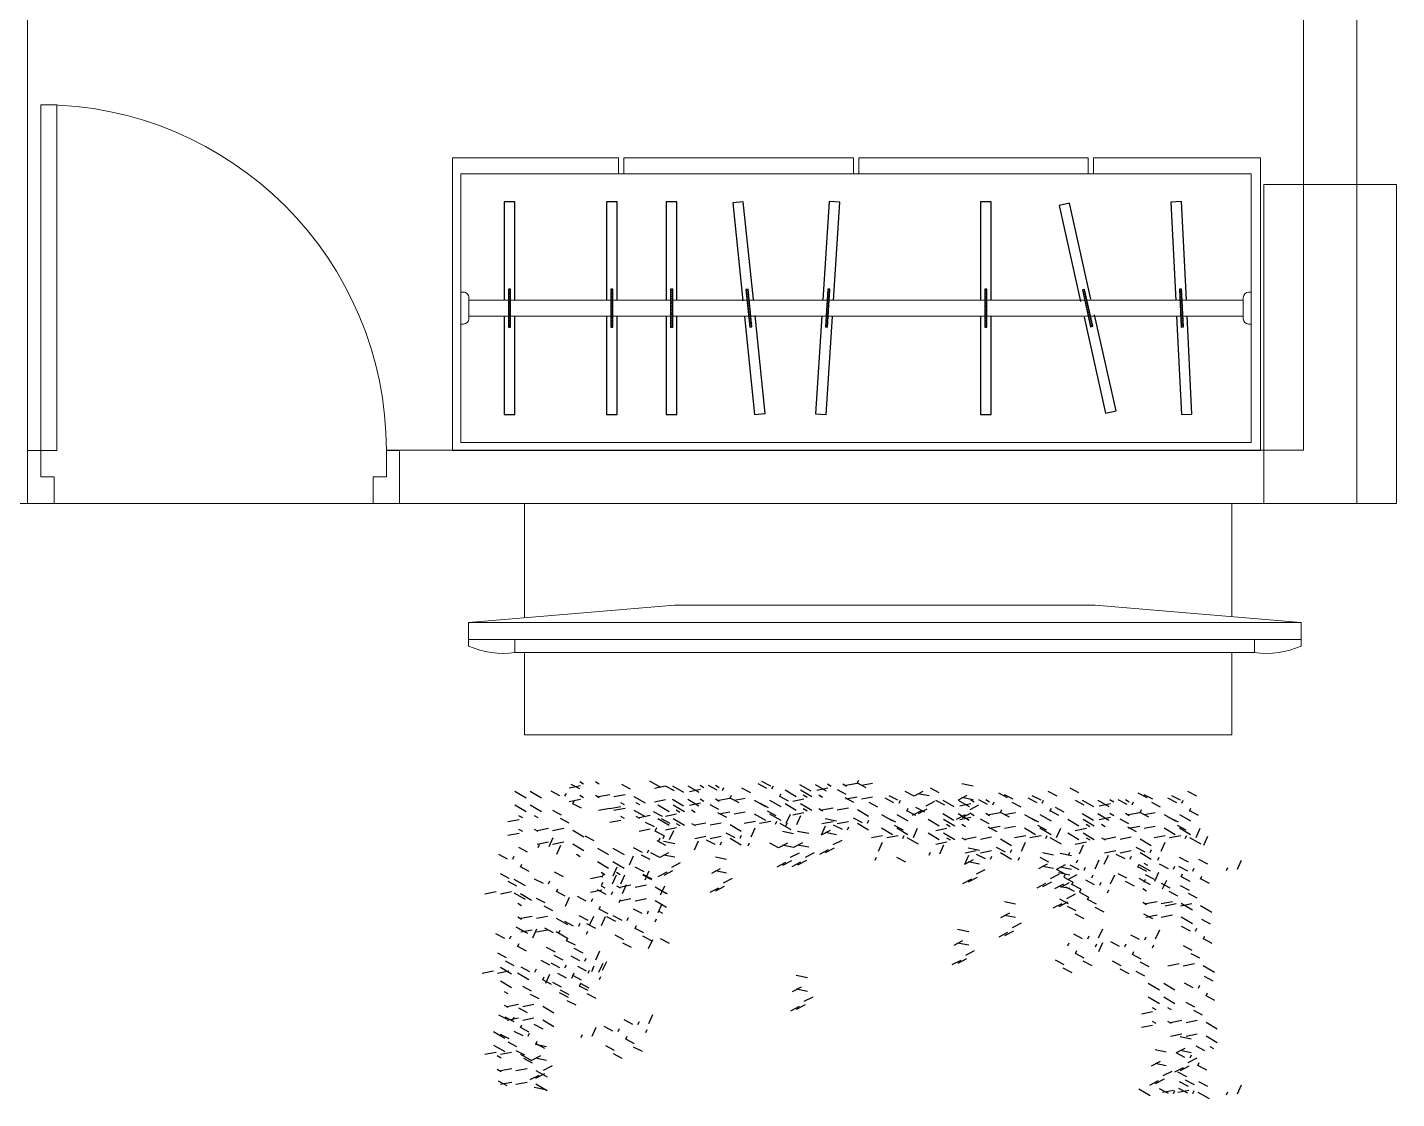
# Model space of a CAD drawing. Header units: millimetres. Extents: x 2878 to 6301, y 540 to 1980.
# Drawn here: x 2922.035 to 2924.61, y 832.187 to 834.201 of the extents above; entities that cross this region are included whole.
import ezdxf

# ---------------------------------------------------------------- set-up
doc = ezdxf.new("R2010")
doc.units = ezdxf.units.MM
doc.header["$LTSCALE"] = 4
for name, color, linetype, lineweight in [('ALVENARIA', 4, 'Continuous', 20), ('COTAS', 35, 'Continuous', 5), ('PILAR', 1, 'Continuous', 5), ('PORTA', 2, 'Continuous', 20), ('SOLEIRA', 1, 'Continuous', 5)]:
    doc.layers.add(name, color=color, linetype=linetype, lineweight=lineweight)
doc.layers.add('LAY01', color=7, linetype='Continuous')
doc.layers.add('TRACONIVEL', color=252, linetype='Continuous')

# ---------------------------------------------------------------- blocks, each defined once
blk = doc.blocks.new('PILAR')
at = {"layer": 'PILAR', "ltscale": 0.01}
blk.add_lwpolyline([(-0.15, 0), (0.1, 0), (0.1, -0.6), (-0.15, -0.6)], close=True, dxfattribs=at)
blk = doc.blocks.new('P70D')
for points in [[(-0.025, 0.15), (-0.025, 0.8), (-0.055, 0.8), (-0.055, 0.15)], [(-0.7, 0.15), (-0.675, 0.15), (-0.675, 0.1), (-0.65, 0.1), (-0.65, 0.05), (-0.7, 0.05)], [(0, 0.15), (-0.025, 0.15), (-0.025, 0.1), (-0.05, 0.1), (-0.05, 0.05), (0, 0.05)]]:
    blk.add_lwpolyline(points, close=True)
blk = doc.blocks.new('*X95')
at = {"color": 0}
for p, q in [((18.205, 3.1079), (18.2054, 3.1081)), ((18.205, 3.1044), (18.209, 3.1067)), ((18.205, 3.1009), (18.209, 3.1032)), ((18.205, 3.0975), (18.209, 3.0998)), ((18.205, 3.094), (18.209, 3.0963)), ((18.205, 3.0905), (18.209, 3.0928)), ((18.205, 3.0871), (18.209, 3.0894)), ((18.205, 3.0836), (18.209, 3.0859)), ((18.205, 3.0801), (18.209, 3.0825)), ((18.205, 3.0767), (18.209, 3.079)), ((18.205, 3.0732), (18.209, 3.0755)), ((18.205, 3.0698), (18.209, 3.0721)), ((18.205, 3.0663), (18.209, 3.0686)), ((18.205, 3.0628), (18.209, 3.0651)), ((18.205, 3.0594), (18.209, 3.0617)), ((18.205, 3.0559), (18.209, 3.0582)), ((18.205, 3.0524), (18.209, 3.0547)), ((18.205, 3.049), (18.209, 3.0513)), ((18.205, 3.0455), (18.209, 3.0478)), ((18.205, 3.042), (18.209, 3.0443)), ((18.205, 3.0386), (18.209, 3.0409)), ((18.2081, 3.0369), (18.209, 3.0374))]:
    blk.add_line(p, q, dxfattribs=at)
blk = doc.blocks.new('CAB')
at = {"layer": 'LAY01'}
for points in [[(-0.01, 0.015), (-0.01, 0.2), (0.01, 0.2), (0.01, 0.015)], [(0.01, -0.015), (0.01, -0.2), (-0.01, -0.2), (-0.01, -0.015)]]:
    blk.add_lwpolyline(points, dxfattribs=at)
blk.add_lwpolyline([(-0.002, -0.0356), (-0.002, 0.0356), (0.002, 0.0356), (0.002, -0.0356)], close=True, dxfattribs=at)
blk.add_blockref('*X95', (-18.207, -3.0725), dxfattribs=at)
blk = doc.blocks.new('ARMARIO5')
for p, q in [((0.115, -0.015), (0.115, -0.52)), ((1.6017, -0.015), (0.115, -0.015)), ((1.6017, -0.015), (1.6017, -0.52)), ((0.115, -0.2375), (0.12, -0.2375)), ((0.13, -0.2475), (0.13, -0.2875)), ((0.13, -0.2525), (1.5867, -0.2525)), ((1.5867, -0.2475), (1.5867, -0.2875)), ((1.6017, -0.2375), (1.5967, -0.2375)), ((0.13, -0.2825), (1.5867, -0.2825)), ((0.115, -0.2975), (0.12, -0.2975)), ((1.6017, -0.2975), (1.5967, -0.2975)), ((0.115, -0.52), (1.6017, -0.52)), ((0.4117, -0.52), (0.4117, -0.55)), ((0.4217, -0.52), (0.4217, -0.55)), ((0.8533, -0.52), (0.8533, -0.55)), ((0.8633, -0.52), (0.8633, -0.55)), ((1.295, -0.52), (1.295, -0.55)), ((1.305, -0.52), (1.305, -0.55)), ((0.0994, -0.55), (0.4117, -0.55)), ((0.4217, -0.55), (0.8533, -0.55)), ((0.8633, -0.55), (1.295, -0.55)), ((1.305, -0.55), (1.619, -0.55))]:
    blk.add_line(p, q)
blk.add_lwpolyline([(1.619, -0.55), (1.619, 0), (0.0994, 0), (0.0994, -0.55)])
for centre, start, end in [((0.12, -0.2475), 0, 90), ((1.5967, -0.2475), 90, 180), ((0.12, -0.2875), 270, 0), ((1.5967, -0.2875), 180, 270)]:
    blk.add_arc(centre, 0.01, start, end)
for p in [(0.2067, -0.2675), (0.399, -0.2675), (0.5115, -0.2675), (1.1024, -0.2675)]:
    blk.add_blockref('CAB', p)
for p, rotation in [((0.6569, -0.2675), 354.0893786921447), ((0.805, -0.2675), 3.656534792935252), ((1.2937, -0.2675), 347.3364767990632), ((1.4704, -0.2675), 357.2102617145848)]:
    blk.add_blockref('CAB', p, dxfattribs=dict(rotation=rotation))
blk = doc.blocks.new('TAPETE')
at = {"layer": 'TRACONIVEL'}
for p, q in [((0.0294, 0.4761), (0.0104, 0.4711)), ((0.5016, 0.4761), (0.4827, 0.4711)), ((0.0143, 0.4593), (0.008, 0.4576)), ((0.4866, 0.4593), (0.4803, 0.4576)), ((0.1108, 0.4372), (0.1062, 0.4418)), ((0.1329, 0.4325), (0.1191, 0.4464)), ((0.1616, 0.4325), (0.1477, 0.4464)), ((0.2076, 0.4436), (0.2173, 0.4326)), ((0.281, 0.4291), (0.2671, 0.443)), ((0.0148, 0.4223), (0.001, 0.4362)), ((0.0265, 0.4346), (0.0362, 0.4236)), ((0.0609, 0.4333), (0.0706, 0.4224)), ((0.1016, 0.4312), (0.1113, 0.4202)), ((0.1767, 0.4283), (0.1864, 0.4174)), ((0.2226, 0.4338), (0.2163, 0.4321)), ((0.2483, 0.4414), (0.258, 0.4305)), ((0.2961, 0.4249), (0.3058, 0.414)), ((0.327, 0.4402), (0.3367, 0.4292)), ((0.342, 0.4304), (0.3357, 0.4287)), ((0.3677, 0.438), (0.3774, 0.4271)), ((0.4072, 0.4257), (0.3934, 0.4396)), ((0.4533, 0.4367), (0.463, 0.4258)), ((0.4682, 0.427), (0.4619, 0.4253)), ((0.494, 0.4346), (0.5036, 0.4236)), ((0.5522, 0.4345), (0.5333, 0.4294)), ((0.5505, 0.4121), (0.5367, 0.4259)), ((0.5688, 0.4249), (0.5498, 0.4199)), ((0.0173, 0.4174), (0.011, 0.4157)), ((0.0122, 0.4098), (0.0219, 0.3988)), ((0.0183, 0.4113), (0.0137, 0.3975)), ((0.0262, 0.4107), (0.0359, 0.3997)), ((0.03, 0.4181), (0.0397, 0.4071)), ((0.0466, 0.4085), (0.0563, 0.3976)), ((0.0692, 0.4113), (0.0595, 0.4004)), ((0.0759, 0.4236), (0.0695, 0.4219)), ((0.0858, 0.4209), (0.0761, 0.4099)), ((0.0924, 0.414), (0.0861, 0.4123)), ((0.0975, 0.4141), (0.1021, 0.4003)), ((0.1261, 0.4141), (0.1308, 0.4003)), ((0.1363, 0.4216), (0.1317, 0.4077)), ((0.165, 0.4216), (0.1604, 0.4077)), ((0.1933, 0.4187), (0.203, 0.4078)), ((0.2391, 0.4243), (0.2328, 0.4226)), ((0.234, 0.4166), (0.2436, 0.4057)), ((0.2844, 0.4181), (0.2798, 0.4043)), ((0.3127, 0.4153), (0.3224, 0.4044)), ((0.3585, 0.4208), (0.3522, 0.4191)), ((0.3534, 0.4132), (0.3631, 0.4022)), ((0.3831, 0.4018), (0.3693, 0.4157)), ((0.4118, 0.4018), (0.3979, 0.4157)), ((0.4107, 0.4147), (0.4061, 0.4009)), ((0.4224, 0.4215), (0.4321, 0.4106)), ((0.4389, 0.4119), (0.4486, 0.401)), ((0.4578, 0.4128), (0.4675, 0.4019)), ((0.4848, 0.4174), (0.4785, 0.4157)), ((0.4796, 0.4098), (0.4893, 0.3988)), ((0.4985, 0.4107), (0.5082, 0.3997)), ((0.5537, 0.4081), (0.5474, 0.4064)), ((0.5702, 0.3995), (0.5564, 0.4134)), ((0.5657, 0.4078), (0.5754, 0.3969)), ((0.5989, 0.3995), (0.585, 0.4134)), ((0.5966, 0.4231), (0.6063, 0.4122)), ((0.6115, 0.4133), (0.6052, 0.4116)), ((0.6373, 0.4209), (0.647, 0.41)), ((0.017, 0.3935), (0.0107, 0.3918)), ((0.0183, 0.3922), (0.0137, 0.3783)), ((0.0659, 0.4042), (0.0563, 0.3932)), ((0.0872, 0.4063), (0.0969, 0.3954)), ((0.1066, 0.4063), (0.0969, 0.3954)), ((0.1363, 0.4024), (0.1317, 0.3886)), ((0.165, 0.4024), (0.1604, 0.3886)), ((0.2148, 0.38), (0.2009, 0.3938)), ((0.2435, 0.38), (0.2296, 0.3938)), ((0.2844, 0.399), (0.2798, 0.3852)), ((0.3865, 0.3908), (0.3819, 0.377)), ((0.4107, 0.3956), (0.4061, 0.3818)), ((0.4152, 0.3908), (0.4106, 0.377)), ((0.4269, 0.3976), (0.4366, 0.3866)), ((0.4728, 0.4031), (0.4665, 0.4014)), ((0.4893, 0.3935), (0.483, 0.3918)), ((0.554, 0.4011), (0.5494, 0.3872)), ((0.5702, 0.3804), (0.5564, 0.3943)), ((0.5823, 0.3983), (0.5919, 0.3873)), ((0.5989, 0.3804), (0.585, 0.3943)), ((0.6281, 0.4038), (0.6218, 0.4021)), ((0.6229, 0.3961), (0.6326, 0.3852)), ((0.6284, 0.401), (0.6381, 0.3901)), ((0.0119, 0.3858), (0.0216, 0.3749)), ((0.0418, 0.3804), (0.0321, 0.3695)), ((0.0583, 0.3899), (0.0486, 0.379)), ((0.0792, 0.3754), (0.0695, 0.3645)), ((0.0701, 0.3832), (0.0747, 0.3693)), ((0.0987, 0.3832), (0.1033, 0.3693)), ((0.164, 0.3846), (0.1594, 0.3892)), ((0.1927, 0.3846), (0.1881, 0.3892)), ((0.2148, 0.3609), (0.2009, 0.3747)), ((0.2435, 0.3609), (0.2296, 0.3747)), ((0.3555, 0.3746), (0.3366, 0.3695)), ((0.4601, 0.3833), (0.4412, 0.3782)), ((0.4435, 0.388), (0.4532, 0.3771)), ((0.4766, 0.3737), (0.4577, 0.3687)), ((0.4842, 0.3858), (0.4938, 0.3749)), ((0.508, 0.3741), (0.5017, 0.3724)), ((0.5396, 0.3813), (0.5207, 0.3763)), ((0.554, 0.382), (0.5494, 0.3681)), ((0.614, 0.3762), (0.6237, 0.3652)), ((0.0214, 0.3492), (0.0075, 0.3631)), ((0.0385, 0.3732), (0.0288, 0.3623)), ((0.1548, 0.3661), (0.1502, 0.3523)), ((0.164, 0.3655), (0.1594, 0.3701)), ((0.1835, 0.3661), (0.1788, 0.3523)), ((0.1927, 0.3655), (0.1881, 0.3701)), ((0.2781, 0.3618), (0.2878, 0.3509)), ((0.3239, 0.3673), (0.3176, 0.3656)), ((0.3405, 0.3577), (0.3342, 0.356)), ((0.3791, 0.3663), (0.3888, 0.3554)), ((0.3865, 0.3717), (0.3819, 0.3578)), ((0.4142, 0.3539), (0.4096, 0.3585)), ((0.4152, 0.3717), (0.4106, 0.3578)), ((0.4429, 0.3539), (0.4383, 0.3585)), ((0.465, 0.3492), (0.4511, 0.3631)), ((0.4616, 0.3569), (0.4553, 0.3552)), ((0.4621, 0.3686), (0.4718, 0.3576)), ((0.4787, 0.359), (0.4884, 0.3481)), ((0.4937, 0.3492), (0.4798, 0.3631)), ((0.4964, 0.3552), (0.4918, 0.3599)), ((0.5185, 0.3506), (0.5046, 0.3645)), ((0.5245, 0.3645), (0.5182, 0.3628)), ((0.5194, 0.3568), (0.5291, 0.3459)), ((0.5471, 0.3506), (0.5333, 0.3645)), ((0.5736, 0.3694), (0.569, 0.3556)), ((0.5932, 0.3616), (0.6029, 0.3507)), ((0.6023, 0.3694), (0.5977, 0.3556)), ((0.6306, 0.3666), (0.6403, 0.3557)), ((0.6338, 0.3595), (0.6435, 0.3485)), ((0.2586, 0.3566), (0.2683, 0.3457)), ((0.2946, 0.3522), (0.3043, 0.3413)), ((0.3096, 0.3425), (0.3033, 0.3408)), ((0.3353, 0.3501), (0.345, 0.3391)), ((0.4478, 0.3437), (0.4575, 0.3328)), ((0.4937, 0.3492), (0.4873, 0.3476)), ((0.5623, 0.3464), (0.572, 0.3355)), ((0.5736, 0.3503), (0.569, 0.3364)), ((0.6023, 0.3503), (0.5977, 0.3364)), ((0.6081, 0.3519), (0.6018, 0.3502)), ((0.6247, 0.3423), (0.6184, 0.3406)), ((0.2637, 0.337), (0.2734, 0.326)), ((0.2803, 0.3274), (0.29, 0.3165)), ((0.3261, 0.3329), (0.3198, 0.3312)), ((0.321, 0.3252), (0.3307, 0.3143)), ((0.4644, 0.3342), (0.4741, 0.3233)), ((0.5102, 0.3397), (0.5039, 0.338)), ((0.505, 0.332), (0.5147, 0.3211)), ((0.5219, 0.3396), (0.5173, 0.3258)), ((0.5506, 0.3396), (0.546, 0.3258)), ((0.5788, 0.3368), (0.5885, 0.3259)), ((0.6013, 0.3325), (0.5967, 0.3371)), ((0.6195, 0.3347), (0.6292, 0.3237)), ((0.63, 0.3325), (0.6254, 0.3371)), ((0.3934, 0.306), (0.4031, 0.2951)), ((0.4393, 0.3115), (0.433, 0.3098)), ((0.4709, 0.3188), (0.4519, 0.3137)), ((0.5126, 0.3109), (0.4937, 0.3058)), ((0.5219, 0.3205), (0.5173, 0.3067)), ((0.5496, 0.3027), (0.545, 0.3073)), ((0.5506, 0.3205), (0.546, 0.3067)), ((0.5783, 0.3027), (0.5736, 0.3073)), ((0.6004, 0.2981), (0.5865, 0.3119)), ((0.5921, 0.314), (0.5875, 0.3001)), ((0.6013, 0.3133), (0.5967, 0.318)), ((0.629, 0.2981), (0.6152, 0.3119)), ((0.6208, 0.314), (0.6162, 0.3001)), ((0.63, 0.3133), (0.6254, 0.318)), ((0.2801, 0.2911), (0.2898, 0.2802)), ((0.3285, 0.3041), (0.3096, 0.2991)), ((0.3259, 0.2966), (0.3196, 0.2949)), ((0.3575, 0.3039), (0.3386, 0.2988)), ((0.41, 0.2965), (0.4197, 0.2855)), ((0.4558, 0.302), (0.4495, 0.3003)), ((0.4506, 0.2943), (0.4603, 0.2834)), ((0.4708, 0.2922), (0.4645, 0.2905)), ((0.5024, 0.2995), (0.4835, 0.2944)), ((0.56, 0.2801), (0.5461, 0.2939)), ((0.5886, 0.2801), (0.5748, 0.2939)), ((0.6004, 0.2789), (0.5865, 0.2928)), ((0.629, 0.2789), (0.6152, 0.2928)), ((0.2967, 0.2815), (0.3063, 0.2706)), ((0.3116, 0.2718), (0.3053, 0.2701)), ((0.3425, 0.2871), (0.3362, 0.2854)), ((0.3373, 0.2794), (0.347, 0.2685)), ((0.3791, 0.2812), (0.3888, 0.2703)), ((0.4249, 0.2867), (0.4186, 0.285)), ((0.4249, 0.2867), (0.4346, 0.2758)), ((0.4415, 0.2771), (0.4352, 0.2755)), ((0.4415, 0.2771), (0.4512, 0.2662)), ((0.4715, 0.2723), (0.4618, 0.2614)), ((0.4873, 0.2826), (0.481, 0.281)), ((0.4822, 0.275), (0.4919, 0.264)), ((0.5023, 0.2729), (0.496, 0.2712)), ((0.5339, 0.2802), (0.515, 0.2751)), ((0.5404, 0.2842), (0.5357, 0.2703)), ((0.5496, 0.2836), (0.545, 0.2882)), ((0.56, 0.2609), (0.5461, 0.2748)), ((0.569, 0.2842), (0.5644, 0.2703)), ((0.5783, 0.2836), (0.5736, 0.2882)), ((0.5886, 0.2609), (0.5748, 0.2748)), ((0.6181, 0.2815), (0.6278, 0.2706)), ((0.6442, 0.2747), (0.6539, 0.2638)), ((0.2658, 0.2663), (0.2755, 0.2554)), ((0.2823, 0.2567), (0.292, 0.2458)), ((0.3282, 0.2622), (0.3219, 0.2605)), ((0.3956, 0.2716), (0.4053, 0.2607)), ((0.4143, 0.2606), (0.4046, 0.2497)), ((0.4106, 0.2619), (0.4203, 0.251)), ((0.4309, 0.2702), (0.4212, 0.2593)), ((0.4363, 0.2695), (0.446, 0.2585)), ((0.4517, 0.2557), (0.442, 0.2447)), ((0.4517, 0.2557), (0.442, 0.2447)), ((0.4426, 0.2634), (0.4472, 0.2496)), ((0.455, 0.2628), (0.4453, 0.2519)), ((0.4564, 0.2674), (0.4501, 0.2657)), ((0.4564, 0.2674), (0.4661, 0.2565)), ((0.473, 0.2578), (0.4667, 0.2561)), ((0.4712, 0.2634), (0.4758, 0.2496)), ((0.473, 0.2578), (0.4827, 0.2469)), ((0.4924, 0.2578), (0.4827, 0.2469)), ((0.4832, 0.2656), (0.4879, 0.2517)), ((0.5119, 0.2656), (0.5165, 0.2517)), ((0.5188, 0.2633), (0.5125, 0.2616)), ((0.6038, 0.2567), (0.6135, 0.2458)), ((0.411, 0.2535), (0.4013, 0.2426)), ((0.4564, 0.2406), (0.4467, 0.2297)), ((0.473, 0.2502), (0.4633, 0.2392)), ((0.4847, 0.2434), (0.4893, 0.2296)), ((0.5133, 0.2434), (0.518, 0.2296)), ((0.5505, 0.2389), (0.5367, 0.2528)), ((0.5688, 0.2518), (0.5498, 0.2467)), ((0.5702, 0.2264), (0.5564, 0.2402)), ((0.5989, 0.2264), (0.585, 0.2402)), ((0.5966, 0.2499), (0.6063, 0.239)), ((0.6115, 0.2402), (0.6052, 0.2385)), ((0.6373, 0.2477), (0.647, 0.2368)), ((0.4531, 0.2335), (0.4434, 0.2226)), ((0.4938, 0.2356), (0.4841, 0.2247)), ((0.4985, 0.2375), (0.5082, 0.2266)), ((0.5537, 0.2349), (0.5474, 0.2332)), ((0.554, 0.2279), (0.5494, 0.214)), ((0.5702, 0.2072), (0.5564, 0.2211)), ((0.5657, 0.2347), (0.5754, 0.2237)), ((0.5823, 0.2251), (0.5919, 0.2142)), ((0.5989, 0.2072), (0.585, 0.2211)), ((0.6281, 0.2306), (0.6218, 0.2289)), ((0.6229, 0.2229), (0.6326, 0.212)), ((0.6284, 0.2278), (0.6381, 0.2169)), ((0.5396, 0.2082), (0.5207, 0.2031)), ((0.554, 0.2088), (0.5494, 0.1949)), ((0.3533, 0.1935), (0.3436, 0.1826)), ((0.3699, 0.2031), (0.3602, 0.1921)), ((0.3907, 0.1885), (0.381, 0.1776)), ((0.3816, 0.1963), (0.3862, 0.1825)), ((0.4103, 0.1963), (0.4149, 0.1825)), ((0.508, 0.2009), (0.5017, 0.1992)), ((0.5185, 0.1775), (0.5046, 0.1913)), ((0.5245, 0.1913), (0.5182, 0.1896)), ((0.5471, 0.1775), (0.5333, 0.1913)), ((0.5736, 0.1962), (0.569, 0.1824)), ((0.5932, 0.1885), (0.6029, 0.1775)), ((0.6023, 0.1962), (0.5977, 0.1824)), ((0.614, 0.203), (0.6237, 0.1921)), ((0.6306, 0.1934), (0.6403, 0.1825)), ((0.3501, 0.1864), (0.3404, 0.1755)), ((0.5194, 0.1837), (0.5291, 0.1727)), ((0.5623, 0.1732), (0.572, 0.1623)), ((0.5736, 0.1771), (0.569, 0.1633)), ((0.6023, 0.1771), (0.5977, 0.1633)), ((0.6081, 0.1787), (0.6018, 0.177)), ((0.6338, 0.1863), (0.6435, 0.1754)), ((0.4825, 0.1581), (0.4728, 0.1472)), ((0.5102, 0.1665), (0.5039, 0.1648)), ((0.505, 0.1588), (0.5147, 0.1479)), ((0.5219, 0.1665), (0.5173, 0.1526)), ((0.5506, 0.1665), (0.546, 0.1526)), ((0.5788, 0.1636), (0.5885, 0.1527)), ((0.6013, 0.1593), (0.5967, 0.1639)), ((0.6247, 0.1692), (0.6184, 0.1675)), ((0.6195, 0.1615), (0.6292, 0.1506)), ((0.63, 0.1593), (0.6254, 0.1639)), ((0.3117, 0.1449), (0.302, 0.134)), ((0.3117, 0.1449), (0.302, 0.134)), ((0.3234, 0.1382), (0.328, 0.1243)), ((0.3234, 0.1382), (0.328, 0.1243)), ((0.352, 0.1382), (0.3567, 0.1243)), ((0.352, 0.1382), (0.3567, 0.1243)), ((0.4627, 0.1414), (0.453, 0.1305)), ((0.466, 0.1486), (0.4563, 0.1376)), ((0.5034, 0.1436), (0.4937, 0.1327)), ((0.5126, 0.1377), (0.4937, 0.1327)), ((0.4942, 0.1514), (0.4989, 0.1375)), ((0.5219, 0.1473), (0.5173, 0.1335)), ((0.5229, 0.1514), (0.5275, 0.1375)), ((0.5506, 0.1473), (0.546, 0.1335)), ((0.6004, 0.1249), (0.5865, 0.1387)), ((0.5921, 0.1408), (0.5875, 0.127)), ((0.6013, 0.1408), (0.5916, 0.1298)), ((0.6013, 0.1402), (0.5967, 0.1448)), ((0.6179, 0.1503), (0.6082, 0.1394)), ((0.629, 0.1249), (0.6152, 0.1387)), ((0.6208, 0.1408), (0.6162, 0.127)), ((0.63, 0.1402), (0.6254, 0.1448)), ((0.6296, 0.1436), (0.6342, 0.1297)), ((0.6582, 0.1436), (0.6629, 0.1297)), ((0.2918, 0.1282), (0.2821, 0.1173)), ((0.2918, 0.1282), (0.2821, 0.1173)), ((0.2951, 0.1354), (0.2854, 0.1244)), ((0.2951, 0.1354), (0.2854, 0.1244)), ((0.3325, 0.1304), (0.3228, 0.1195)), ((0.3325, 0.1304), (0.3228, 0.1195)), ((0.5496, 0.1295), (0.545, 0.1341)), ((0.56, 0.1069), (0.5461, 0.1207)), ((0.5783, 0.1295), (0.5736, 0.1341)), ((0.5886, 0.1069), (0.5748, 0.1207)), ((0.6004, 0.1058), (0.5865, 0.1196)), ((0.598, 0.1336), (0.5883, 0.1227)), ((0.629, 0.1058), (0.6152, 0.1196)), ((0.6387, 0.1358), (0.629, 0.1249)), ((0.5339, 0.107), (0.515, 0.1019)), ((0.5404, 0.111), (0.5357, 0.0972)), ((0.5496, 0.1104), (0.545, 0.115)), ((0.569, 0.111), (0.5644, 0.0972)), ((0.5783, 0.1104), (0.5736, 0.115)), ((0.6181, 0.1083), (0.6278, 0.0974)), ((0.5188, 0.0902), (0.5125, 0.0885)), ((0.56, 0.0878), (0.5461, 0.1016)), ((0.5886, 0.0878), (0.5748, 0.1016)), ((0.6095, 0.0862), (0.5999, 0.0752)), ((0.6261, 0.0957), (0.6164, 0.0848)), ((0.6378, 0.089), (0.6424, 0.0751)), ((0.6442, 0.1015), (0.6539, 0.0906)), ((0.5505, 0.0614), (0.5367, 0.0753)), ((0.5688, 0.0743), (0.5498, 0.0692)), ((0.6063, 0.079), (0.5966, 0.0681)), ((0.5966, 0.0724), (0.6063, 0.0615)), ((0.6038, 0.0835), (0.6135, 0.0726)), ((0.647, 0.0812), (0.6373, 0.0703)), ((0.6373, 0.0703), (0.647, 0.0593)), ((0.4985, 0.06), (0.5082, 0.0491)), ((0.5537, 0.0575), (0.5474, 0.0558)), ((0.5702, 0.0489), (0.5564, 0.0627)), ((0.5657, 0.0572), (0.5754, 0.0462)), ((0.5989, 0.0489), (0.585, 0.0627)), ((0.6115, 0.0627), (0.6052, 0.061)), ((0.6281, 0.0531), (0.6218, 0.0514)), ((0.554, 0.0504), (0.5494, 0.0366)), ((0.5702, 0.0298), (0.5564, 0.0436)), ((0.5823, 0.0476), (0.5919, 0.0367)), ((0.5989, 0.0298), (0.585, 0.0436)), ((0.6229, 0.0454), (0.6326, 0.0345)), ((0.6284, 0.0503), (0.6381, 0.0394)), ((0.508, 0.0234), (0.5017, 0.0217)), ((0.5396, 0.0307), (0.5207, 0.0256)), ((0.554, 0.0313), (0.5494, 0.0174)), ((0.614, 0.0255), (0.6237, 0.0146)), ((0.6353, 0.0188), (0.6307, 0.0049)), ((0.6639, 0.0188), (0.6593, 0.0049)), ((0.5801, 0), (0.5663, 0.0138)), ((0.5862, 0.0139), (0.5799, 0.0122)), ((0.581, 0.0062), (0.5907, -0.0047)), ((0.6088, 0), (0.5949, 0.0138)), ((0.6548, 0.011), (0.6645, 0.0001)), ((0.6698, 0.0012), (0.6635, -0.0005)), ((0.5718, -0.011), (0.5655, -0.0127)), ((0.5835, -0.011), (0.5789, -0.0249)), ((0.6122, -0.011), (0.6076, -0.0249)), ((0.6239, -0.0043), (0.6336, -0.0152)), ((0.6353, -0.0004), (0.6307, -0.0142)), ((0.6405, -0.0138), (0.6502, -0.0248)), ((0.663, -0.0182), (0.6584, -0.0136)), ((0.6639, -0.0004), (0.6593, -0.0142)), ((0.5276, -0.0289), (0.5179, -0.0398)), ((0.5442, -0.0194), (0.5345, -0.0303)), ((0.565, -0.0339), (0.5553, -0.0448)), ((0.5559, -0.0261), (0.5605, -0.04)), ((0.5667, -0.0186), (0.5764, -0.0296)), ((0.5835, -0.0301), (0.5789, -0.044)), ((0.5845, -0.0261), (0.5892, -0.04)), ((0.6122, -0.0301), (0.6076, -0.044)), ((0.663, -0.0373), (0.6584, -0.0327)), ((0.5243, -0.0361), (0.5146, -0.047)), ((0.5742, -0.0398), (0.5553, -0.0448)), ((0.6112, -0.048), (0.6066, -0.0434)), ((0.6399, -0.048), (0.6353, -0.0434)), ((0.662, -0.0526), (0.6481, -0.0387)), ((0.6537, -0.0367), (0.6491, -0.0505)), ((0.1981, -0.065), (0.1884, -0.0759)), ((0.2146, -0.0554), (0.2049, -0.0663)), ((0.2263, -0.0621), (0.231, -0.076)), ((0.255, -0.0621), (0.2596, -0.076)), ((0.5015, -0.0632), (0.4918, -0.0742)), ((0.518, -0.0537), (0.5083, -0.0646)), ((0.5297, -0.0604), (0.5343, -0.0743)), ((0.5584, -0.0604), (0.563, -0.0743)), ((0.602, -0.0665), (0.5974, -0.0803)), ((0.6112, -0.0671), (0.6066, -0.0625)), ((0.6216, -0.0706), (0.6078, -0.0567)), ((0.6307, -0.0665), (0.626, -0.0803)), ((0.6399, -0.0671), (0.6353, -0.0625)), ((0.6503, -0.0706), (0.6364, -0.0567)), ((0.662, -0.0717), (0.6481, -0.0579)), ((0.1948, -0.0721), (0.1851, -0.083)), ((0.2355, -0.0699), (0.2258, -0.0808)), ((0.4982, -0.0704), (0.4885, -0.0813)), ((0.5009, -0.0819), (0.4912, -0.0929)), ((0.5175, -0.0724), (0.5078, -0.0833)), ((0.5389, -0.0682), (0.5292, -0.0791)), ((0.5292, -0.0791), (0.5338, -0.093)), ((0.5578, -0.0791), (0.5625, -0.093)), ((0.5807, -0.0964), (0.5668, -0.0826)), ((0.5955, -0.0705), (0.5766, -0.0756)), ((0.5989, -0.0835), (0.58, -0.0886)), ((0.6216, -0.0897), (0.6078, -0.0759)), ((0.6503, -0.0897), (0.6364, -0.0759)), ((0.4976, -0.0891), (0.4879, -0.1)), ((0.5383, -0.0869), (0.5286, -0.0978)), ((0.5286, -0.0978), (0.5383, -0.1087)), ((0.5805, -0.0873), (0.5742, -0.089)), ((0.5839, -0.1004), (0.5775, -0.1021)), ((0.6003, -0.109), (0.5865, -0.0951)), ((0.5958, -0.1007), (0.6055, -0.1116)), ((0.629, -0.109), (0.6152, -0.0951)), ((0.6267, -0.0854), (0.6364, -0.0963)), ((0.6417, -0.0952), (0.6354, -0.0968)), ((0.5841, -0.1074), (0.5795, -0.1213)), ((0.6003, -0.1281), (0.5865, -0.1142)), ((0.6124, -0.1102), (0.6221, -0.1211)), ((0.629, -0.1281), (0.6152, -0.1142)), ((0.6582, -0.1047), (0.6519, -0.1064)), ((0.6531, -0.1124), (0.6628, -0.1233)), ((0.6585, -0.1075), (0.6682, -0.1184)), ((0.5381, -0.1344), (0.5318, -0.1361)), ((0.5697, -0.1271), (0.5508, -0.1322)), ((0.5841, -0.1265), (0.5795, -0.1404)), ((0.6442, -0.1323), (0.6539, -0.1432)), ((0.5486, -0.1579), (0.5348, -0.144)), ((0.5547, -0.144), (0.5484, -0.1457)), ((0.5495, -0.1517), (0.5592, -0.1626)), ((0.5773, -0.1579), (0.5634, -0.144)), ((0.6038, -0.1391), (0.5992, -0.1529)), ((0.6233, -0.1468), (0.633, -0.1578)), ((0.6324, -0.1391), (0.6278, -0.1529)), ((0.4471, -0.1651), (0.4374, -0.176)), ((0.4637, -0.1555), (0.454, -0.1665)), ((0.4754, -0.1623), (0.48, -0.1762)), ((0.504, -0.1623), (0.5087, -0.1762)), ((0.5403, -0.1688), (0.534, -0.1705)), ((0.552, -0.1689), (0.5474, -0.1827)), ((0.5807, -0.1689), (0.5761, -0.1827)), ((0.5924, -0.1621), (0.6021, -0.173)), ((0.6038, -0.1582), (0.5992, -0.172)), ((0.6324, -0.1582), (0.6278, -0.172)), ((0.6383, -0.1566), (0.632, -0.1583)), ((0.6548, -0.1662), (0.6485, -0.1678)), ((0.4438, -0.1722), (0.4342, -0.1832)), ((0.4845, -0.1701), (0.4748, -0.181)), ((0.5352, -0.1765), (0.5449, -0.1874)), ((0.609, -0.1717), (0.6187, -0.1826)), ((0.6315, -0.176), (0.6269, -0.1714)), ((0.6497, -0.1738), (0.6593, -0.1848)), ((0.6601, -0.176), (0.6555, -0.1714)), ((0.5427, -0.1976), (0.5238, -0.2026)), ((0.552, -0.188), (0.5474, -0.2018)), ((0.5797, -0.2058), (0.5751, -0.2012)), ((0.5807, -0.188), (0.5761, -0.2018)), ((0.6084, -0.2058), (0.6038, -0.2012)), ((0.6305, -0.2104), (0.6166, -0.1966)), ((0.6222, -0.1945), (0.6176, -0.2084)), ((0.6315, -0.1951), (0.6269, -0.1905)), ((0.6592, -0.2104), (0.6453, -0.1966)), ((0.6509, -0.1945), (0.6463, -0.2084)), ((0.6601, -0.1951), (0.6555, -0.1905)), ((0.4968, -0.2198), (0.4871, -0.2307)), ((0.5797, -0.2249), (0.5751, -0.2203)), ((0.5901, -0.2284), (0.5763, -0.2146)), ((0.6084, -0.2249), (0.6038, -0.2203)), ((0.6188, -0.2284), (0.6049, -0.2146)), ((0.6305, -0.2295), (0.6166, -0.2157)), ((0.6592, -0.2295), (0.6453, -0.2157)), ((0.3272, -0.2333), (0.3369, -0.2442)), ((0.4175, -0.2508), (0.4037, -0.2369)), ((0.4314, -0.2355), (0.4411, -0.2464)), ((0.4462, -0.2508), (0.4323, -0.2369)), ((0.477, -0.2365), (0.4673, -0.2474)), ((0.4803, -0.2294), (0.4706, -0.2403)), ((0.5177, -0.2343), (0.508, -0.2453)), ((0.5085, -0.2266), (0.5132, -0.2404)), ((0.5337, -0.2377), (0.5434, -0.2486)), ((0.5372, -0.2266), (0.5418, -0.2404)), ((0.564, -0.2283), (0.5451, -0.2334)), ((0.5705, -0.2243), (0.5659, -0.2381)), ((0.5901, -0.2475), (0.5763, -0.2337)), ((0.5796, -0.2322), (0.5892, -0.2431)), ((0.5992, -0.2243), (0.5945, -0.2381)), ((0.6188, -0.2475), (0.6049, -0.2337)), ((0.6483, -0.227), (0.6579, -0.2379)), ((0.1772, -0.2541), (0.1583, -0.2591)), ((0.3348, -0.2544), (0.3159, -0.2594)), ((0.3787, -0.2498), (0.3724, -0.2515)), ((0.3954, -0.2462), (0.3908, -0.2416)), ((0.4103, -0.2425), (0.3914, -0.2476)), ((0.4481, -0.2395), (0.4292, -0.2445)), ((0.508, -0.2453), (0.5177, -0.2562)), ((0.549, -0.2452), (0.5427, -0.2468)), ((0.5538, -0.2398), (0.5475, -0.2415)), ((0.5538, -0.2398), (0.5635, -0.2507)), ((0.5688, -0.2495), (0.5625, -0.2512)), ((0.5704, -0.2493), (0.5641, -0.251)), ((0.5723, -0.2518), (0.582, -0.2627)), ((0.5945, -0.2419), (0.6042, -0.2529)), ((0.6293, -0.2379), (0.6247, -0.2518)), ((0.6579, -0.2379), (0.6533, -0.2518)), ((0.6696, -0.2581), (0.6558, -0.2442)), ((0.0998, -0.2668), (0.1095, -0.2778)), ((0.1456, -0.2613), (0.1393, -0.263)), ((0.1622, -0.2709), (0.1559, -0.2726)), ((0.3329, -0.2553), (0.3426, -0.2662)), ((0.3494, -0.2649), (0.3591, -0.2758)), ((0.3953, -0.2594), (0.389, -0.261)), ((0.3901, -0.267), (0.3998, -0.2779)), ((0.4209, -0.2618), (0.4163, -0.2756)), ((0.4496, -0.2618), (0.445, -0.2756)), ((0.4796, -0.2588), (0.4607, -0.2639)), ((0.4613, -0.255), (0.471, -0.266)), ((0.4629, -0.2548), (0.4726, -0.2658)), ((0.4779, -0.2646), (0.4876, -0.2755)), ((0.5036, -0.257), (0.5133, -0.2679)), ((0.5237, -0.2591), (0.5174, -0.2608)), ((0.5185, -0.2668), (0.5282, -0.2777)), ((0.5677, -0.257), (0.563, -0.2709)), ((0.5953, -0.2748), (0.5907, -0.2702)), ((0.5963, -0.257), (0.5917, -0.2709)), ((0.608, -0.2772), (0.5942, -0.2633)), ((0.624, -0.2748), (0.6194, -0.2702)), ((0.6367, -0.2772), (0.6228, -0.2633)), ((0.1163, -0.2764), (0.126, -0.2873)), ((0.1313, -0.2861), (0.125, -0.2878)), ((0.157, -0.2786), (0.1667, -0.2895)), ((0.3185, -0.2801), (0.3282, -0.291)), ((0.3644, -0.2746), (0.3581, -0.2763)), ((0.3809, -0.2842), (0.3746, -0.2859)), ((0.4209, -0.2809), (0.4163, -0.2948)), ((0.4507, -0.287), (0.4318, -0.292)), ((0.4496, -0.2809), (0.445, -0.2948)), ((0.5112, -0.2781), (0.4922, -0.2832)), ((0.6115, -0.2882), (0.6068, -0.302)), ((0.6401, -0.2882), (0.6355, -0.302)), ((0.6518, -0.2814), (0.6615, -0.2923)), ((0.0854, -0.2917), (0.0951, -0.3026)), ((0.102, -0.3012), (0.1117, -0.3121)), ((0.1478, -0.2957), (0.1415, -0.2974)), ((0.1427, -0.3034), (0.1524, -0.3143)), ((0.3351, -0.2897), (0.3448, -0.3006)), ((0.3733, -0.2997), (0.383, -0.3107)), ((0.3758, -0.2918), (0.3855, -0.3028)), ((0.4191, -0.2942), (0.4128, -0.2959)), ((0.4357, -0.3038), (0.4294, -0.3055)), ((0.4486, -0.2987), (0.444, -0.2941)), ((0.4707, -0.2992), (0.4518, -0.3042)), ((0.4712, -0.2889), (0.4522, -0.2939)), ((0.4877, -0.2984), (0.4688, -0.3035)), ((0.4773, -0.2987), (0.4727, -0.2941)), ((0.4994, -0.3034), (0.4855, -0.2895)), ((0.528, -0.3034), (0.5142, -0.2895)), ((0.5861, -0.2933), (0.5815, -0.3072)), ((0.5953, -0.294), (0.5907, -0.2893)), ((0.6148, -0.2933), (0.6102, -0.3072)), ((0.624, -0.294), (0.6194, -0.2893)), ((0.2574, -0.3187), (0.2511, -0.3204)), ((0.2852, -0.316), (0.2663, -0.3211)), ((0.289, -0.3114), (0.2701, -0.3165)), ((0.3108, -0.3198), (0.2919, -0.3249)), ((0.3833, -0.313), (0.3644, -0.318)), ((0.3899, -0.3093), (0.3995, -0.3202)), ((0.4048, -0.319), (0.3985, -0.3207)), ((0.4305, -0.3115), (0.4402, -0.3224)), ((0.4394, -0.3172), (0.4348, -0.3311)), ((0.4486, -0.3179), (0.444, -0.3132)), ((0.4557, -0.316), (0.4494, -0.3177)), ((0.4681, -0.3172), (0.4634, -0.3311)), ((0.4727, -0.3153), (0.4664, -0.3169)), ((0.4773, -0.3179), (0.4727, -0.3132)), ((0.4994, -0.3225), (0.4855, -0.3086)), ((0.528, -0.3225), (0.5142, -0.3086)), ((0.6115, -0.3073), (0.6068, -0.3211)), ((0.6391, -0.3251), (0.6345, -0.3205)), ((0.6401, -0.3073), (0.6355, -0.3211)), ((0.6678, -0.3251), (0.6632, -0.3205)), ((0.1502, -0.3245), (0.1313, -0.3295)), ((0.2116, -0.3242), (0.2213, -0.3352)), ((0.2281, -0.3338), (0.2378, -0.3447)), ((0.2334, -0.3326), (0.2431, -0.3435)), ((0.2701, -0.3329), (0.2638, -0.3346)), ((0.274, -0.3283), (0.2677, -0.33)), ((0.2688, -0.336), (0.2785, -0.3469)), ((0.2792, -0.3271), (0.2729, -0.3288)), ((0.2958, -0.3367), (0.2895, -0.3384)), ((0.3527, -0.3348), (0.3464, -0.3365)), ((0.359, -0.3245), (0.3687, -0.3355)), ((0.3843, -0.3275), (0.3653, -0.3326)), ((0.3755, -0.3341), (0.3852, -0.345)), ((0.4214, -0.3286), (0.4151, -0.3303)), ((0.4162, -0.3363), (0.4259, -0.3472)), ((0.5369, -0.3532), (0.5231, -0.3393)), ((0.5432, -0.3267), (0.5529, -0.3376)), ((0.5656, -0.3532), (0.5517, -0.3393)), ((0.6391, -0.3442), (0.6345, -0.3396)), ((0.6678, -0.3442), (0.6632, -0.3396)), ((0.1352, -0.3413), (0.1289, -0.343)), ((0.1972, -0.349), (0.2069, -0.36)), ((0.2431, -0.3435), (0.2368, -0.3452)), ((0.2499, -0.3422), (0.2596, -0.3531)), ((0.2596, -0.3531), (0.2533, -0.3548)), ((0.2649, -0.3519), (0.2586, -0.3536)), ((0.2906, -0.3443), (0.3003, -0.3553)), ((0.3068, -0.3403), (0.3165, -0.3512)), ((0.3234, -0.3499), (0.3331, -0.3608)), ((0.3692, -0.3444), (0.3629, -0.3461)), ((0.364, -0.352), (0.3737, -0.363)), ((0.5148, -0.3486), (0.5102, -0.344)), ((0.6116, -0.3422), (0.6213, -0.3531)), ((0.6266, -0.3519), (0.6203, -0.3536)), ((0.6299, -0.3436), (0.6253, -0.3574)), ((0.6523, -0.3443), (0.662, -0.3553)), ((0.6586, -0.3436), (0.654, -0.3574)), ((0.2138, -0.3586), (0.2235, -0.3695)), ((0.2191, -0.3574), (0.2288, -0.3684)), ((0.2356, -0.367), (0.2453, -0.3779)), ((0.2545, -0.3608), (0.2642, -0.3717)), ((0.2815, -0.3615), (0.2752, -0.3632)), ((0.2763, -0.3692), (0.286, -0.3801)), ((0.2925, -0.3651), (0.3022, -0.3761)), ((0.3383, -0.3596), (0.332, -0.3613)), ((0.3522, -0.3735), (0.3383, -0.3596)), ((0.3549, -0.3692), (0.3486, -0.3709)), ((0.3808, -0.3735), (0.367, -0.3596)), ((0.4238, -0.3574), (0.4048, -0.3624)), ((0.4269, -0.3625), (0.4366, -0.3734)), ((0.4418, -0.3722), (0.4355, -0.3739)), ((0.4676, -0.3646), (0.4772, -0.3756)), ((0.5331, -0.3683), (0.5142, -0.3734)), ((0.5404, -0.3642), (0.5357, -0.3781)), ((0.569, -0.3642), (0.5644, -0.3781)), ((0.5807, -0.3574), (0.5904, -0.3684)), ((0.5973, -0.367), (0.607, -0.3779)), ((0.6431, -0.3615), (0.6368, -0.3632)), ((0.638, -0.3692), (0.6477, -0.3801)), ((0.0317, -0.3988), (0.0178, -0.3849)), ((0.0196, -0.3871), (0.0242, -0.401)), ((0.0532, -0.3883), (0.0435, -0.3992)), ((0.0604, -0.3988), (0.0465, -0.3849)), ((0.0697, -0.3787), (0.06, -0.3897)), ((0.0814, -0.3855), (0.086, -0.3994)), ((0.1064, -0.3878), (0.1161, -0.3987)), ((0.1101, -0.3855), (0.1147, -0.3994)), ((0.1471, -0.39), (0.1568, -0.4009)), ((0.1666, -0.3904), (0.1528, -0.3765)), ((0.1953, -0.3904), (0.1814, -0.3765)), ((0.2413, -0.3793), (0.251, -0.3903)), ((0.262, -0.3819), (0.2431, -0.3869)), ((0.2563, -0.3891), (0.25, -0.3908)), ((0.282, -0.3815), (0.2917, -0.3924)), ((0.309, -0.3747), (0.3187, -0.3856)), ((0.3497, -0.3769), (0.3594, -0.3878)), ((0.3556, -0.3845), (0.351, -0.3983)), ((0.3843, -0.3845), (0.3797, -0.3983)), ((0.396, -0.3777), (0.4057, -0.3887)), ((0.4125, -0.3873), (0.4222, -0.3982)), ((0.4584, -0.3818), (0.4521, -0.3835)), ((0.4532, -0.3895), (0.4629, -0.4004)), ((0.5497, -0.3779), (0.5308, -0.3829)), ((0.5404, -0.3833), (0.5357, -0.3972)), ((0.569, -0.3833), (0.5644, -0.3972)), ((0.0499, -0.3954), (0.0402, -0.4064)), ((0.0755, -0.403), (0.0852, -0.414)), ((0.0906, -0.3933), (0.0809, -0.4042)), ((0.0947, -0.4181), (0.0809, -0.4042)), ((0.1214, -0.3975), (0.115, -0.3992)), ((0.1379, -0.4071), (0.1316, -0.4088)), ((0.1408, -0.407), (0.1505, -0.418)), ((0.1701, -0.4014), (0.1655, -0.4152)), ((0.1987, -0.4014), (0.1941, -0.4152)), ((0.2105, -0.3946), (0.2201, -0.4055)), ((0.227, -0.4042), (0.2367, -0.4151)), ((0.2653, -0.4215), (0.2515, -0.4076)), ((0.2729, -0.3987), (0.2665, -0.4004)), ((0.2677, -0.4063), (0.2774, -0.4173)), ((0.3573, -0.398), (0.3384, -0.403)), ((0.3556, -0.4036), (0.351, -0.4175)), ((0.3843, -0.4036), (0.3797, -0.4175)), ((0.4325, -0.4181), (0.4187, -0.4042)), ((0.4786, -0.407), (0.4882, -0.418)), ((0.5346, -0.3947), (0.5283, -0.3964)), ((0.568, -0.4011), (0.5634, -0.3965)), ((0.5967, -0.4011), (0.5921, -0.3965)), ((0.6188, -0.4058), (0.605, -0.3919)), ((0.6475, -0.4058), (0.6336, -0.3919)), ((0.0351, -0.4098), (0.0305, -0.4237)), ((0.0638, -0.4098), (0.0592, -0.4237)), ((0.0921, -0.4126), (0.1018, -0.4235)), ((0.1099, -0.4223), (0.1196, -0.4332)), ((0.1327, -0.4148), (0.1424, -0.4257)), ((0.1557, -0.4168), (0.1494, -0.4185)), ((0.1701, -0.4205), (0.1655, -0.4343)), ((0.1814, -0.4092), (0.1911, -0.4201)), ((0.1987, -0.4205), (0.1941, -0.4343)), ((0.3114, -0.4104), (0.3211, -0.4214)), ((0.3263, -0.4202), (0.32, -0.4219)), ((0.3481, -0.409), (0.3578, -0.4199)), ((0.352, -0.4126), (0.3617, -0.4235)), ((0.3833, -0.4214), (0.3787, -0.4168)), ((0.412, -0.4214), (0.4073, -0.4168)), ((0.4341, -0.4261), (0.4202, -0.4122)), ((0.4477, -0.4223), (0.4574, -0.4332)), ((0.4627, -0.4261), (0.4489, -0.4122)), ((0.4935, -0.4168), (0.4872, -0.4185)), ((0.5192, -0.4092), (0.5289, -0.4201)), ((0.5588, -0.4196), (0.5542, -0.4335)), ((0.568, -0.4203), (0.5634, -0.4156)), ((0.5875, -0.4196), (0.5829, -0.4335)), ((0.5967, -0.4203), (0.5921, -0.4156)), ((0.6188, -0.4249), (0.605, -0.411)), ((0.6475, -0.4249), (0.6336, -0.411)), ((0.0277, -0.4343), (0.0373, -0.4453)), ((0.0351, -0.4289), (0.0305, -0.4428)), ((0.0638, -0.4289), (0.0592, -0.4428)), ((0.0982, -0.4291), (0.0935, -0.4429)), ((0.1136, -0.4514), (0.0997, -0.4375)), ((0.1264, -0.4319), (0.1361, -0.4428)), ((0.1422, -0.4514), (0.1284, -0.4375)), ((0.1626, -0.4259), (0.1723, -0.4368)), ((0.1723, -0.4264), (0.166, -0.428)), ((0.1671, -0.434), (0.1768, -0.445)), ((0.1978, -0.4383), (0.1931, -0.4337)), ((0.2264, -0.4383), (0.2218, -0.4337)), ((0.2485, -0.4429), (0.2347, -0.4291)), ((0.2772, -0.4429), (0.2633, -0.4291)), ((0.2688, -0.4325), (0.2641, -0.4463)), ((0.2805, -0.4257), (0.2902, -0.4366)), ((0.297, -0.4353), (0.3067, -0.4462)), ((0.3429, -0.4298), (0.3366, -0.4315)), ((0.3377, -0.4374), (0.3474, -0.4484)), ((0.4359, -0.4291), (0.4313, -0.4429)), ((0.4642, -0.4319), (0.4739, -0.4428)), ((0.5101, -0.4264), (0.5038, -0.428)), ((0.5049, -0.434), (0.5146, -0.445)), ((0.0628, -0.4468), (0.0582, -0.4421)), ((0.0915, -0.4468), (0.0869, -0.4421)), ((0.0982, -0.4482), (0.0935, -0.462)), ((0.2688, -0.4516), (0.2641, -0.4654)), ((0.4359, -0.4482), (0.4313, -0.462))]:
    blk.add_line(p, q, dxfattribs=at)
blk = doc.blocks.new('samsung_hpl6315_planta')
for p, q in [((-0.783, 0.057), (-0.3955, 0.089)), ((-0.3955, 0.089), (0.3955, 0.089)), ((0.783, 0.057), (0.3955, 0.089)), ((-0.783, 0.0125), (-0.783, 0.057)), ((-0.783, 0.057), (0.783, 0.057)), ((0.783, 0.0125), (0.783, 0.057)), ((-0.783, 0.025), (0.783, 0.025)), ((-0.6955, 0), (-0.6955, 0.025)), ((-0.6955, 0), (0.6955, 0)), ((0.6955, 0), (0.6955, 0.025))]:
    blk.add_line(p, q)
for centre, start, end in [((-0.7173, 0.1595), 245.9345, 277.8122), ((0.7173, 0.1595), 262.1878, 294.0655)]:
    blk.add_arc(centre, 0.161, start, end)

msp = doc.modelspace()

# ---------------------------------------------------------------- linework, layer by layer
at = {"layer": 'ALVENARIA'}
for p, q in [((2922.0346, 836.4058), (2922.0347, 833.4058)), ((2924.4347, 833.406), (2924.4346, 836.406)), ((2924.5347, 833.306), (2924.5347, 834.636)), ((2922.7097, 833.4059), (2924.4347, 833.406)), ((2922.7347, 833.3059), (2924.5347, 833.306))]:
    msp.add_line(p, q, dxfattribs=at)
at = {"layer": 'ALVENARIA', "ltscale": 0.03}
msp.add_line((2922.0347, 833.3058), (2921.4347, 833.3058), dxfattribs=at)
at = {"layer": 'COTAS', "color": 3}
for points in [[(2922.9697, 833.0911), (2922.9697, 833.3059), (2924.2997, 833.3059), (2924.2997, 833.0931)], [(2924.2997, 833.0254), (2924.2997, 832.8707), (2922.9697, 832.8707), (2922.9697, 833.0254)]]:
    msp.add_lwpolyline(points, dxfattribs=at)
at = {"layer": 'PORTA', "ltscale": 9}
msp.add_arc((2922.0597, 833.4058), 0.65, 0, 90, dxfattribs=at)
at = {"layer": 'SOLEIRA', "ltscale": 0.03}
msp.add_line((2922.0847, 833.3058), (2922.6847, 833.3058), dxfattribs=at)

# ---------------------------------------------------------------- block references
at = {"layer": 'COTAS', "ltscale": 0.01, "extrusion": (0, 0, -1), "zscale": -1, "rotation": 180}
msp.add_blockref('ARMARIO5', (-2922.7347, 833.4058), dxfattribs=at)
at = {"layer": 'COTAS', "rotation": 180}
msp.add_blockref('PILAR', (2924.4597, 833.306), dxfattribs=at)
at = {"layer": 'COTAS', "extrusion": (0, 0, -1), "zscale": -1}
msp.add_blockref('samsung_hpl6315_planta', (-2923.6471, 833.0254), dxfattribs=at)
at = {"layer": 'COTAS', "extrusion": (0, 0, -1), "xscale": 0.8939067792343265, "yscale": 1.516045299938955, "zscale": -0.8939067792343265, "rotation": 90}
msp.add_blockref('TAPETE', (-2923.5956, 832.186), dxfattribs=at)
at = {"layer": 'PORTA', "extrusion": (0, 0, -1), "zscale": -1}
msp.add_blockref('P70D', (-2922.0347, 833.2558), dxfattribs=at)

doc.saveas('drawing.dxf')
